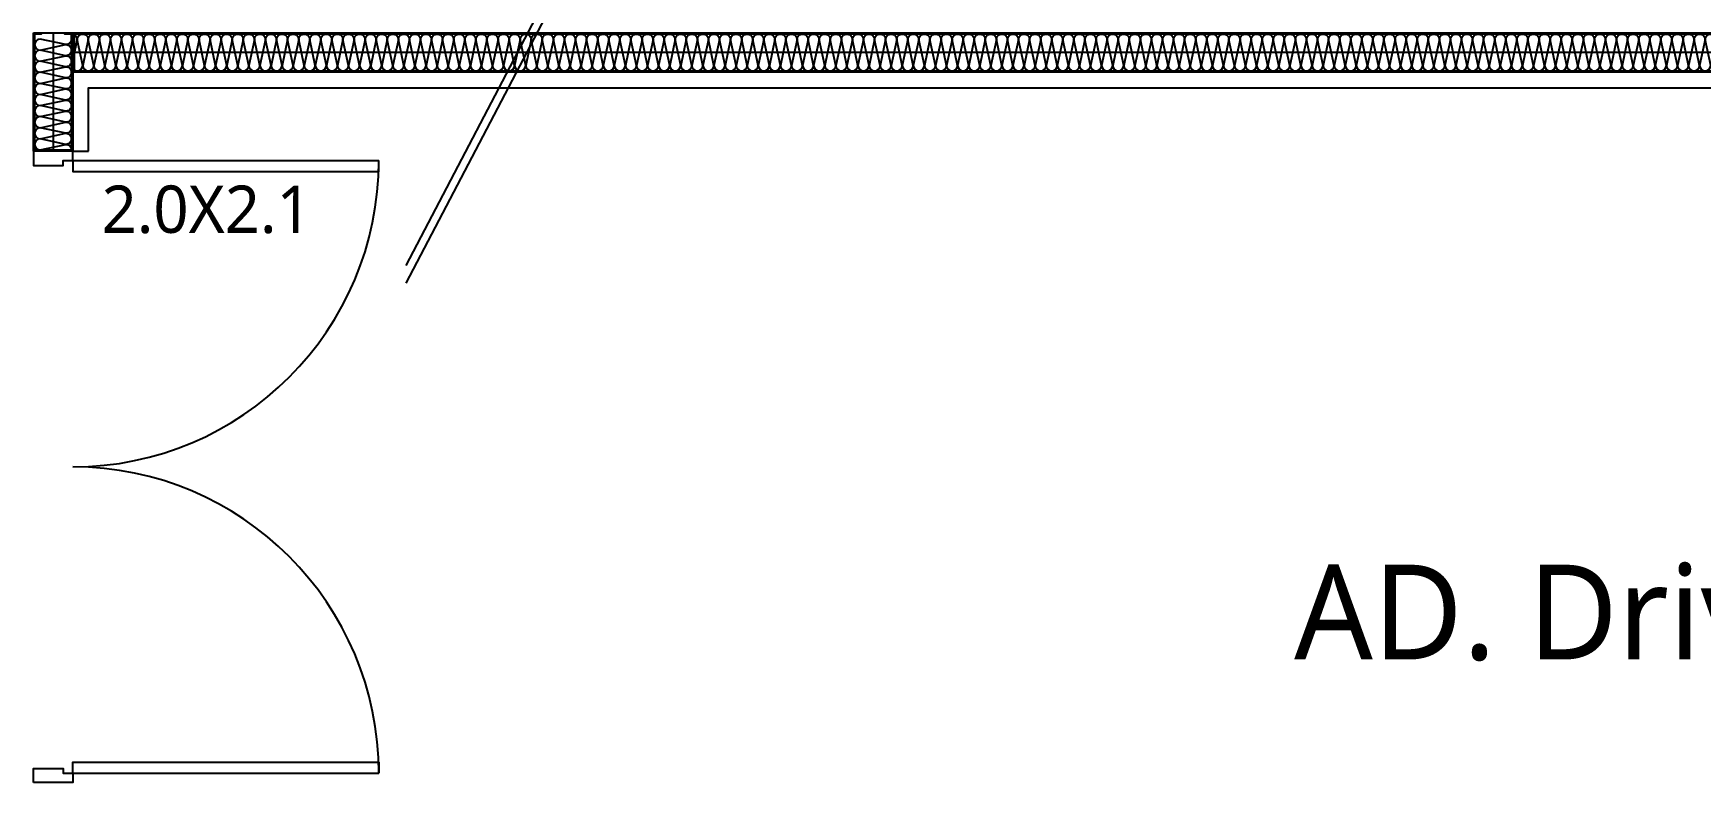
# Model space of a CAD drawing. Header units: millimetres. Extents: x 9 to 147, y 4 to 115.
# Drawn here: x 85.2 to 90.48, y 53.95 to 56.32 of the extents above; entities that cross this region are included whole.
import ezdxf
from ezdxf.enums import TextEntityAlignment as Align

# ---------------------------------------------------------------- set-up
doc = ezdxf.new("R2010")
doc.units = ezdxf.units.MM
doc.header["$LTSCALE"] = 200
doc.linetypes.add('XR-PLAN$0$CEN-GAUN', pattern=[32.2, 30, -1, 0.2, -1])
doc.layers.get('DEFPOINTS').update_dxf_attribs({"color": 137})
for name, color, linetype in [('XR-PLAN$0$01석고보드', 252, 'Continuous'), ('XR-PLAN$0$CEN', 252, 'XR-PLAN$0$CEN-GAUN'), ('XR-PLAN$0$DOOR', 252, 'Continuous'), ('XR-PLAN$0$DOOR-OPEN', 252, 'Continuous'), ('XR-PLAN$0$ELE-6', 252, 'Continuous'), ('XR-PLAN$0$HAT-INS', 252, 'Continuous'), ('XR-PLAN$0$Panel', 252, 'Continuous')]:
    doc.layers.add(name, color=color, linetype=linetype)
doc.layers.add('XR-PLAN$0$TXT-1', color=137, linetype='Continuous', plot=False)
doc.styles.add('XR-PLAN$0$스타일1', font='MALGUN_0.TTF')

# ---------------------------------------------------------------- blocks, each defined once
blk = doc.blocks.new('*U110')
at = {"layer": 'XR-PLAN$0$HAT-INS'}
for points in [[(-8127.9, 0, -0.414214), (-8142.9, 15), (-8127.9, 85, 1), (-8157.9, 85), (-8142.9, 15, -0.414214), (-8157.9, 0, 0.414214)], [(-8097.9, 0, -0.414214), (-8112.9, 15), (-8097.9, 85, 1), (-8127.9, 85), (-8112.9, 15, -0.414214), (-8127.9, 0, 0.414214)], [(-8067.9, 0, -0.414214), (-8082.9, 15), (-8067.9, 85, 1), (-8097.9, 85), (-8082.9, 15, -0.414214), (-8097.9, 0, 0.414214)], [(-8037.9, 0, -0.414214), (-8052.9, 15), (-8037.9, 85, 1), (-8067.9, 85), (-8052.9, 15, -0.414214), (-8067.9, 0, 0.414214)], [(-8007.9, 0, -0.414214), (-8022.9, 15), (-8007.9, 85, 1), (-8037.9, 85), (-8022.9, 15, -0.414214), (-8037.9, 0, 0.414214)], [(-7977.9, 0, -0.414214), (-7992.9, 15), (-7977.9, 85, 1), (-8007.9, 85), (-7992.9, 15, -0.414214), (-8007.9, 0, 0.414214)], [(-7947.9, 0, -0.414214), (-7962.9, 15), (-7947.9, 85, 1), (-7977.9, 85), (-7962.9, 15, -0.414214), (-7977.9, 0, 0.414214)], [(-7917.9, 0, -0.414214), (-7932.9, 15), (-7917.9, 85, 1), (-7947.9, 85), (-7932.9, 15, -0.414214), (-7947.9, 0, 0.414214)], [(-7887.9, 0, -0.414214), (-7902.9, 15), (-7887.9, 85, 1), (-7917.9, 85), (-7902.9, 15, -0.414214), (-7917.9, 0, 0.414214)], [(-7857.9, 0, -0.414214), (-7872.9, 15), (-7857.9, 85, 1), (-7887.9, 85), (-7872.9, 15, -0.414214), (-7887.9, 0, 0.414214)], [(-7827.9, 0, -0.414214), (-7842.9, 15), (-7827.9, 85, 1), (-7857.9, 85), (-7842.9, 15, -0.414214), (-7857.9, 0, 0.414214)], [(-7797.9, 0, -0.414214), (-7812.9, 15), (-7797.9, 85, 1), (-7827.9, 85), (-7812.9, 15, -0.414214), (-7827.9, 0, 0.414214)], [(-7767.9, 0, -0.414214), (-7782.9, 15), (-7767.9, 85, 1), (-7797.9, 85), (-7782.9, 15, -0.414214), (-7797.9, 0, 0.414214)], [(-7737.9, 0, -0.414214), (-7752.9, 15), (-7737.9, 85, 1), (-7767.9, 85), (-7752.9, 15, -0.414214), (-7767.9, 0, 0.414214)], [(-7707.9, 0, -0.414214), (-7722.9, 15), (-7707.9, 85, 1), (-7737.9, 85), (-7722.9, 15, -0.414214), (-7737.9, 0, 0.414214)], [(-7677.9, 0, -0.414214), (-7692.9, 15), (-7677.9, 85, 1), (-7707.9, 85), (-7692.9, 15, -0.414214), (-7707.9, 0, 0.414214)], [(-7647.9, 0, -0.414214), (-7662.9, 15), (-7647.9, 85, 1), (-7677.9, 85), (-7662.9, 15, -0.414214), (-7677.9, 0, 0.414214)], [(-7617.9, 0, -0.414214), (-7632.9, 15), (-7617.9, 85, 1), (-7647.9, 85), (-7632.9, 15, -0.414214), (-7647.9, 0, 0.414214)], [(-7587.9, 0, -0.414214), (-7602.9, 15), (-7587.9, 85, 1), (-7617.9, 85), (-7602.9, 15, -0.414214), (-7617.9, 0, 0.414214)], [(-7557.9, 0, -0.414214), (-7572.9, 15), (-7557.9, 85, 1), (-7587.9, 85), (-7572.9, 15, -0.414214), (-7587.9, 0, 0.414214)], [(-7527.9, 0, -0.414214), (-7542.9, 15), (-7527.9, 85, 1), (-7557.9, 85), (-7542.9, 15, -0.414214), (-7557.9, 0, 0.414214)], [(-7497.9, 0, -0.414214), (-7512.9, 15), (-7497.9, 85, 1), (-7527.9, 85), (-7512.9, 15, -0.414214), (-7527.9, 0, 0.414214)], [(-7467.9, 0, -0.414214), (-7482.9, 15), (-7467.9, 85, 1), (-7497.9, 85), (-7482.9, 15, -0.414214), (-7497.9, 0, 0.414214)], [(-7437.9, 0, -0.414214), (-7452.9, 15), (-7437.9, 85, 1), (-7467.9, 85), (-7452.9, 15, -0.414214), (-7467.9, 0, 0.414214)], [(-7407.9, 0, -0.414214), (-7422.9, 15), (-7407.9, 85, 1), (-7437.9, 85), (-7422.9, 15, -0.414214), (-7437.9, 0, 0.414214)], [(-7377.9, 0, -0.414214), (-7392.9, 15), (-7377.9, 85, 1), (-7407.9, 85), (-7392.9, 15, -0.414214), (-7407.9, 0, 0.414214)], [(-7347.9, 0, -0.414214), (-7362.9, 15), (-7347.9, 85, 1), (-7377.9, 85), (-7362.9, 15, -0.414214), (-7377.9, 0, 0.414214)], [(-7317.9, 0, -0.414214), (-7332.9, 15), (-7317.9, 85, 1), (-7347.9, 85), (-7332.9, 15, -0.414214), (-7347.9, 0, 0.414214)], [(-7287.9, 0, -0.414214), (-7302.9, 15), (-7287.9, 85, 1), (-7317.9, 85), (-7302.9, 15, -0.414214), (-7317.9, 0, 0.414214)], [(-7257.9, 0, -0.414214), (-7272.9, 15), (-7257.9, 85, 1), (-7287.9, 85), (-7272.9, 15, -0.414214), (-7287.9, 0, 0.414214)], [(-7227.9, 0, -0.414214), (-7242.9, 15), (-7227.9, 85, 1), (-7257.9, 85), (-7242.9, 15, -0.414214), (-7257.9, 0, 0.414214)], [(-7197.9, 0, -0.414214), (-7212.9, 15), (-7197.9, 85, 1), (-7227.9, 85), (-7212.9, 15, -0.414214), (-7227.9, 0, 0.414214)], [(-7167.9, 0, -0.414214), (-7182.9, 15), (-7167.9, 85, 1), (-7197.9, 85), (-7182.9, 15, -0.414214), (-7197.9, 0, 0.414214)], [(-7137.9, 0, -0.414214), (-7152.9, 15), (-7137.9, 85, 1), (-7167.9, 85), (-7152.9, 15, -0.414214), (-7167.9, 0, 0.414214)], [(-7107.9, 0, -0.414214), (-7122.9, 15), (-7107.9, 85, 1), (-7137.9, 85), (-7122.9, 15, -0.414214), (-7137.9, 0, 0.414214)], [(-7077.9, 0, -0.414214), (-7092.9, 15), (-7077.9, 85, 1), (-7107.9, 85), (-7092.9, 15, -0.414214), (-7107.9, 0, 0.414214)], [(-7047.9, 0, -0.414214), (-7062.9, 15), (-7047.9, 85, 1), (-7077.9, 85), (-7062.9, 15, -0.414214), (-7077.9, 0, 0.414214)], [(-7017.9, 0, -0.414214), (-7032.9, 15), (-7017.9, 85, 1), (-7047.9, 85), (-7032.9, 15, -0.414214), (-7047.9, 0, 0.414214)], [(-6987.9, 0, -0.414214), (-7002.9, 15), (-6987.9, 85, 1), (-7017.9, 85), (-7002.9, 15, -0.414214), (-7017.9, 0, 0.414214)], [(-6957.9, 0, -0.414214), (-6972.9, 15), (-6957.9, 85, 1), (-6987.9, 85), (-6972.9, 15, -0.414214), (-6987.9, 0, 0.414214)], [(-6927.9, 0, -0.414214), (-6942.9, 15), (-6927.9, 85, 1), (-6957.9, 85), (-6942.9, 15, -0.414214), (-6957.9, 0, 0.414214)], [(-6897.9, 0, -0.414214), (-6912.9, 15), (-6897.9, 85, 1), (-6927.9, 85), (-6912.9, 15, -0.414214), (-6927.9, 0, 0.414214)], [(-6867.9, 0, -0.414214), (-6882.9, 15), (-6867.9, 85, 1), (-6897.9, 85), (-6882.9, 15, -0.414214), (-6897.9, 0, 0.414214)], [(-6837.9, 0, -0.414214), (-6852.9, 15), (-6837.9, 85, 1), (-6867.9, 85), (-6852.9, 15, -0.414214), (-6867.9, 0, 0.414214)], [(-6807.9, 0, -0.414214), (-6822.9, 15), (-6807.9, 85, 1), (-6837.9, 85), (-6822.9, 15, -0.414214), (-6837.9, 0, 0.414214)], [(-6777.9, 0, -0.414214), (-6792.9, 15), (-6777.9, 85, 1), (-6807.9, 85), (-6792.9, 15, -0.414214), (-6807.9, 0, 0.414214)], [(-6747.9, 0, -0.414214), (-6762.9, 15), (-6747.9, 85, 1), (-6777.9, 85), (-6762.9, 15, -0.414214), (-6777.9, 0, 0.414214)], [(-6717.9, 0, -0.414214), (-6732.9, 15), (-6717.9, 85, 1), (-6747.9, 85), (-6732.9, 15, -0.414214), (-6747.9, 0, 0.414214)], [(-6687.9, 0, -0.414214), (-6702.9, 15), (-6687.9, 85, 1), (-6717.9, 85), (-6702.9, 15, -0.414214), (-6717.9, 0, 0.414214)], [(-6657.9, 0, -0.414214), (-6672.9, 15), (-6657.9, 85, 1), (-6687.9, 85), (-6672.9, 15, -0.414214), (-6687.9, 0, 0.414214)], [(-6627.9, 0, -0.414214), (-6642.9, 15), (-6627.9, 85, 1), (-6657.9, 85), (-6642.9, 15, -0.414214), (-6657.9, 0, 0.414214)], [(-6597.9, 0, -0.414214), (-6612.9, 15), (-6597.9, 85, 1), (-6627.9, 85), (-6612.9, 15, -0.414214), (-6627.9, 0, 0.414214)], [(-6567.9, 0, -0.414214), (-6582.9, 15), (-6567.9, 85, 1), (-6597.9, 85), (-6582.9, 15, -0.414214), (-6597.9, 0, 0.414214)], [(-6537.9, 0, -0.414214), (-6552.9, 15), (-6537.9, 85, 1), (-6567.9, 85), (-6552.9, 15, -0.414214), (-6567.9, 0, 0.414214)], [(-6507.9, 0, -0.414214), (-6522.9, 15), (-6507.9, 85, 1), (-6537.9, 85), (-6522.9, 15, -0.414214), (-6537.9, 0, 0.414214)], [(-6477.9, 0, -0.414214), (-6492.9, 15), (-6477.9, 85, 1), (-6507.9, 85), (-6492.9, 15, -0.414214), (-6507.9, 0, 0.414214)], [(-6447.9, 0, -0.414214), (-6462.9, 15), (-6447.9, 85, 1), (-6477.9, 85), (-6462.9, 15, -0.414214), (-6477.9, 0, 0.414214)], [(-6417.9, 0, -0.414214), (-6432.9, 15), (-6417.9, 85, 1), (-6447.9, 85), (-6432.9, 15, -0.414214), (-6447.9, 0, 0.414214)], [(-6387.9, 0, -0.414214), (-6402.9, 15), (-6387.9, 85, 1), (-6417.9, 85), (-6402.9, 15, -0.414214), (-6417.9, 0, 0.414214)], [(-6357.9, 0, -0.414214), (-6372.9, 15), (-6357.9, 85, 1), (-6387.9, 85), (-6372.9, 15, -0.414214), (-6387.9, 0, 0.414214)], [(-6327.9, 0, -0.414214), (-6342.9, 15), (-6327.9, 85, 1), (-6357.9, 85), (-6342.9, 15, -0.414214), (-6357.9, 0, 0.414214)], [(-6297.9, 0, -0.414214), (-6312.9, 15), (-6297.9, 85, 1), (-6327.9, 85), (-6312.9, 15, -0.414214), (-6327.9, 0, 0.414214)], [(-6267.9, 0, -0.414214), (-6282.9, 15), (-6267.9, 85, 1), (-6297.9, 85), (-6282.9, 15, -0.414214), (-6297.9, 0, 0.414214)], [(-6237.9, 0, -0.414214), (-6252.9, 15), (-6237.9, 85, 1), (-6267.9, 85), (-6252.9, 15, -0.414214), (-6267.9, 0, 0.414214)], [(-6207.9, 0, -0.414214), (-6222.9, 15), (-6207.9, 85, 1), (-6237.9, 85), (-6222.9, 15, -0.414214), (-6237.9, 0, 0.414214)], [(-6177.9, 0, -0.414214), (-6192.9, 15), (-6177.9, 85, 1), (-6207.9, 85), (-6192.9, 15, -0.414214), (-6207.9, 0, 0.414214)], [(-6147.9, 0, -0.414214), (-6162.9, 15), (-6147.9, 85, 1), (-6177.9, 85), (-6162.9, 15, -0.414214), (-6177.9, 0, 0.414214)], [(-6117.9, 0, -0.414214), (-6132.9, 15), (-6117.9, 85, 1), (-6147.9, 85), (-6132.9, 15, -0.414214), (-6147.9, 0, 0.414214)], [(-6087.9, 0, -0.414214), (-6102.9, 15), (-6087.9, 85, 1), (-6117.9, 85), (-6102.9, 15, -0.414214), (-6117.9, 0, 0.414214)], [(-6057.9, 0, -0.414214), (-6072.9, 15), (-6057.9, 85, 1), (-6087.9, 85), (-6072.9, 15, -0.414214), (-6087.9, 0, 0.414214)], [(-6027.9, 0, -0.414214), (-6042.9, 15), (-6027.9, 85, 1), (-6057.9, 85), (-6042.9, 15, -0.414214), (-6057.9, 0, 0.414214)], [(-5997.9, 0, -0.414214), (-6012.9, 15), (-5997.9, 85, 1), (-6027.9, 85), (-6012.9, 15, -0.414214), (-6027.9, 0, 0.414214)], [(-5967.9, 0, -0.414214), (-5982.9, 15), (-5967.9, 85, 1), (-5997.9, 85), (-5982.9, 15, -0.414214), (-5997.9, 0, 0.414214)], [(-5937.9, 0, -0.414214), (-5952.9, 15), (-5937.9, 85, 1), (-5967.9, 85), (-5952.9, 15, -0.414214), (-5967.9, 0, 0.414214)], [(-5907.9, 0, -0.414214), (-5922.9, 15), (-5907.9, 85, 1), (-5937.9, 85), (-5922.9, 15, -0.414214), (-5937.9, 0, 0.414214)], [(-5877.9, 0, -0.414214), (-5892.9, 15), (-5877.9, 85, 1), (-5907.9, 85), (-5892.9, 15, -0.414214), (-5907.9, 0, 0.414214)], [(-5847.9, 0, -0.414214), (-5862.9, 15), (-5847.9, 85, 1), (-5877.9, 85), (-5862.9, 15, -0.414214), (-5877.9, 0, 0.414214)], [(-5817.9, 0, -0.414214), (-5832.9, 15), (-5817.9, 85, 1), (-5847.9, 85), (-5832.9, 15, -0.414214), (-5847.9, 0, 0.414214)], [(-5787.9, 0, -0.414214), (-5802.9, 15), (-5787.9, 85, 1), (-5817.9, 85), (-5802.9, 15, -0.414214), (-5817.9, 0, 0.414214)], [(-5757.9, 0, -0.414214), (-5772.9, 15), (-5757.9, 85, 1), (-5787.9, 85), (-5772.9, 15, -0.414214), (-5787.9, 0, 0.414214)], [(-5727.9, 0, -0.414214), (-5742.9, 15), (-5727.9, 85, 1), (-5757.9, 85), (-5742.9, 15, -0.414214), (-5757.9, 0, 0.414214)], [(-5697.9, 0, -0.414214), (-5712.9, 15), (-5697.9, 85, 1), (-5727.9, 85), (-5712.9, 15, -0.414214), (-5727.9, 0, 0.414214)], [(-5667.9, 0, -0.414214), (-5682.9, 15), (-5667.9, 85, 1), (-5697.9, 85), (-5682.9, 15, -0.414214), (-5697.9, 0, 0.414214)], [(-5637.9, 0, -0.414214), (-5652.9, 15), (-5637.9, 85, 1), (-5667.9, 85), (-5652.9, 15, -0.414214), (-5667.9, 0, 0.414214)], [(-5607.9, 0, -0.414214), (-5622.9, 15), (-5607.9, 85, 1), (-5637.9, 85), (-5622.9, 15, -0.414214), (-5637.9, 0, 0.414214)], [(-5577.9, 0, -0.414214), (-5592.9, 15), (-5577.9, 85, 1), (-5607.9, 85), (-5592.9, 15, -0.414214), (-5607.9, 0, 0.414214)], [(-5547.9, 0, -0.414214), (-5562.9, 15), (-5547.9, 85, 1), (-5577.9, 85), (-5562.9, 15, -0.414214), (-5577.9, 0, 0.414214)], [(-5517.9, 0, -0.414214), (-5532.9, 15), (-5517.9, 85, 1), (-5547.9, 85), (-5532.9, 15, -0.414214), (-5547.9, 0, 0.414214)], [(-5487.9, 0, -0.414214), (-5502.9, 15), (-5487.9, 85, 1), (-5517.9, 85), (-5502.9, 15, -0.414214), (-5517.9, 0, 0.414214)], [(-5457.9, 0, -0.414214), (-5472.9, 15), (-5457.9, 85, 1), (-5487.9, 85), (-5472.9, 15, -0.414214), (-5487.9, 0, 0.414214)], [(-5427.9, 0, -0.414214), (-5442.9, 15), (-5427.9, 85, 1), (-5457.9, 85), (-5442.9, 15, -0.414214), (-5457.9, 0, 0.414214)], [(-5397.9, 0, -0.414214), (-5412.9, 15), (-5397.9, 85, 1), (-5427.9, 85), (-5412.9, 15, -0.414214), (-5427.9, 0, 0.414214)], [(-5367.9, 0, -0.414214), (-5382.9, 15), (-5367.9, 85, 1), (-5397.9, 85), (-5382.9, 15, -0.414214), (-5397.9, 0, 0.414214)], [(-5337.9, 0, -0.414214), (-5352.9, 15), (-5337.9, 85, 1), (-5367.9, 85), (-5352.9, 15, -0.414214), (-5367.9, 0, 0.414214)], [(-5307.9, 0, -0.414214), (-5322.9, 15), (-5307.9, 85, 1), (-5337.9, 85), (-5322.9, 15, -0.414214), (-5337.9, 0, 0.414214)], [(-5277.9, 0, -0.414214), (-5292.9, 15), (-5277.9, 85, 1), (-5307.9, 85), (-5292.9, 15, -0.414214), (-5307.9, 0, 0.414214)], [(-5247.9, 0, -0.414214), (-5262.9, 15), (-5247.9, 85, 1), (-5277.9, 85), (-5262.9, 15, -0.414214), (-5277.9, 0, 0.414214)], [(-5217.9, 0, -0.414214), (-5232.9, 15), (-5217.9, 85, 1), (-5247.9, 85), (-5232.9, 15, -0.414214), (-5247.9, 0, 0.414214)], [(-5187.9, 0, -0.414214), (-5202.9, 15), (-5187.9, 85, 1), (-5217.9, 85), (-5202.9, 15, -0.414214), (-5217.9, 0, 0.414214)], [(-5157.9, 0, -0.414214), (-5172.9, 15), (-5157.9, 85, 1), (-5187.9, 85), (-5172.9, 15, -0.414214), (-5187.9, 0, 0.414214)], [(-5127.9, 0, -0.414214), (-5142.9, 15), (-5127.9, 85, 1), (-5157.9, 85), (-5142.9, 15, -0.414214), (-5157.9, 0, 0.414214)], [(-5097.9, 0, -0.414214), (-5112.9, 15), (-5097.9, 85, 1), (-5127.9, 85), (-5112.9, 15, -0.414214), (-5127.9, 0, 0.414214)], [(-5067.9, 0, -0.414214), (-5082.9, 15), (-5067.9, 85, 1), (-5097.9, 85), (-5082.9, 15, -0.414214), (-5097.9, 0, 0.414214)], [(-5037.9, 0, -0.414214), (-5052.9, 15), (-5037.9, 85, 1), (-5067.9, 85), (-5052.9, 15, -0.414214), (-5067.9, 0, 0.414214)], [(-5007.9, 0, -0.414214), (-5022.9, 15), (-5007.9, 85, 1), (-5037.9, 85), (-5022.9, 15, -0.414214), (-5037.9, 0, 0.414214)], [(-4977.9, 0, -0.414214), (-4992.9, 15), (-4977.9, 85, 1), (-5007.9, 85), (-4992.9, 15, -0.414214), (-5007.9, 0, 0.414214)], [(-4947.9, 0, -0.414214), (-4962.9, 15), (-4947.9, 85, 1), (-4977.9, 85), (-4962.9, 15, -0.414214), (-4977.9, 0, 0.414214)], [(-4917.9, 0, -0.414214), (-4932.9, 15), (-4917.9, 85, 1), (-4947.9, 85), (-4932.9, 15, -0.414214), (-4947.9, 0, 0.414214)], [(-4887.9, 0, -0.414214), (-4902.9, 15), (-4887.9, 85, 1), (-4917.9, 85), (-4902.9, 15, -0.414214), (-4917.9, 0, 0.414214)], [(-4857.9, 0, -0.414214), (-4872.9, 15), (-4857.9, 85, 1), (-4887.9, 85), (-4872.9, 15, -0.414214), (-4887.9, 0, 0.414214)], [(-4827.9, 0, -0.414214), (-4842.9, 15), (-4827.9, 85, 1), (-4857.9, 85), (-4842.9, 15, -0.414214), (-4857.9, 0, 0.414214)], [(-4797.9, 0, -0.414214), (-4812.9, 15), (-4797.9, 85, 1), (-4827.9, 85), (-4812.9, 15, -0.414214), (-4827.9, 0, 0.414214)], [(-4767.9, 0, -0.414214), (-4782.9, 15), (-4767.9, 85, 1), (-4797.9, 85), (-4782.9, 15, -0.414214), (-4797.9, 0, 0.414214)], [(-4737.9, 0, -0.414214), (-4752.9, 15), (-4737.9, 85, 1), (-4767.9, 85), (-4752.9, 15, -0.414214), (-4767.9, 0, 0.414214)], [(-4707.9, 0, -0.414214), (-4722.9, 15), (-4707.9, 85, 1), (-4737.9, 85), (-4722.9, 15, -0.414214), (-4737.9, 0, 0.414214)], [(-4677.9, 0, -0.414214), (-4692.9, 15), (-4677.9, 85, 1), (-4707.9, 85), (-4692.9, 15, -0.414214), (-4707.9, 0, 0.414214)], [(-4647.9, 0, -0.414214), (-4662.9, 15), (-4647.9, 85, 1), (-4677.9, 85), (-4662.9, 15, -0.414214), (-4677.9, 0, 0.414214)], [(-4617.9, 0, -0.414214), (-4632.9, 15), (-4617.9, 85, 1), (-4647.9, 85), (-4632.9, 15, -0.414214), (-4647.9, 0, 0.414214)], [(-4587.9, 0, -0.414214), (-4602.9, 15), (-4587.9, 85, 1), (-4617.9, 85), (-4602.9, 15, -0.414214), (-4617.9, 0, 0.414214)], [(-4557.9, 0, -0.414214), (-4572.9, 15), (-4557.9, 85, 1), (-4587.9, 85), (-4572.9, 15, -0.414214), (-4587.9, 0, 0.414214)], [(-4527.9, 0, -0.414214), (-4542.9, 15), (-4527.9, 85, 1), (-4557.9, 85), (-4542.9, 15, -0.414214), (-4557.9, 0, 0.414214)], [(-4497.9, 0, -0.414214), (-4512.9, 15), (-4497.9, 85, 1), (-4527.9, 85), (-4512.9, 15, -0.414214), (-4527.9, 0, 0.414214)], [(-4467.9, 0, -0.414214), (-4482.9, 15), (-4467.9, 85, 1), (-4497.9, 85), (-4482.9, 15, -0.414214), (-4497.9, 0, 0.414214)], [(-4437.9, 0, -0.414214), (-4452.9, 15), (-4437.9, 85, 1), (-4467.9, 85), (-4452.9, 15, -0.414214), (-4467.9, 0, 0.414214)], [(-4407.9, 0, -0.414214), (-4422.9, 15), (-4407.9, 85, 1), (-4437.9, 85), (-4422.9, 15, -0.414214), (-4437.9, 0, 0.414214)], [(-4377.9, 0, -0.414214), (-4392.9, 15), (-4377.9, 85, 1), (-4407.9, 85), (-4392.9, 15, -0.414214), (-4407.9, 0, 0.414214)], [(-4347.9, 0, -0.414214), (-4362.9, 15), (-4347.9, 85, 1), (-4377.9, 85), (-4362.9, 15, -0.414214), (-4377.9, 0, 0.414214)], [(-4317.9, 0, -0.414214), (-4332.9, 15), (-4317.9, 85, 1), (-4347.9, 85), (-4332.9, 15, -0.414214), (-4347.9, 0, 0.414214)], [(-4287.9, 0, -0.414214), (-4302.9, 15), (-4287.9, 85, 1), (-4317.9, 85), (-4302.9, 15, -0.414214), (-4317.9, 0, 0.414214)], [(-4257.9, 0, -0.414214), (-4272.9, 15), (-4257.9, 85, 1), (-4287.9, 85), (-4272.9, 15, -0.414214), (-4287.9, 0, 0.414214)], [(-4227.9, 0, -0.414214), (-4242.9, 15), (-4227.9, 85, 1), (-4257.9, 85), (-4242.9, 15, -0.414214), (-4257.9, 0, 0.414214)], [(-4197.9, 0, -0.414214), (-4212.9, 15), (-4197.9, 85, 1), (-4227.9, 85), (-4212.9, 15, -0.414214), (-4227.9, 0, 0.414214)], [(-4167.9, 0, -0.414214), (-4182.9, 15), (-4167.9, 85, 1), (-4197.9, 85), (-4182.9, 15, -0.414214), (-4197.9, 0, 0.414214)], [(-4137.9, 0, -0.414214), (-4152.9, 15), (-4137.9, 85, 1), (-4167.9, 85), (-4152.9, 15, -0.414214), (-4167.9, 0, 0.414214)], [(-4107.9, 0, -0.414214), (-4122.9, 15), (-4107.9, 85, 1), (-4137.9, 85), (-4122.9, 15, -0.414214), (-4137.9, 0, 0.414214)], [(-4077.9, 0, -0.414214), (-4092.9, 15), (-4077.9, 85, 1), (-4107.9, 85), (-4092.9, 15, -0.414214), (-4107.9, 0, 0.414214)], [(-4047.9, 0, -0.414214), (-4062.9, 15), (-4047.9, 85, 1), (-4077.9, 85), (-4062.9, 15, -0.414214), (-4077.9, 0, 0.414214)], [(-4017.9, 0, -0.414214), (-4032.9, 15), (-4017.9, 85, 1), (-4047.9, 85), (-4032.9, 15, -0.414214), (-4047.9, 0, 0.414214)], [(-3987.9, 0, -0.414214), (-4002.9, 15), (-3987.9, 85, 1), (-4017.9, 85), (-4002.9, 15, -0.414214), (-4017.9, 0, 0.414214)], [(-3957.9, 0, -0.414214), (-3972.9, 15), (-3957.9, 85, 1), (-3987.9, 85), (-3972.9, 15, -0.414214), (-3987.9, 0, 0.414214)], [(-3927.9, 0, -0.414214), (-3942.9, 15), (-3927.9, 85, 1), (-3957.9, 85), (-3942.9, 15, -0.414214), (-3957.9, 0, 0.414214)], [(-3897.9, 0, -0.414214), (-3912.9, 15), (-3897.9, 85, 1), (-3927.9, 85), (-3912.9, 15, -0.414214), (-3927.9, 0, 0.414214)], [(-3867.9, 0, -0.414214), (-3882.9, 15), (-3867.9, 85, 1), (-3897.9, 85), (-3882.9, 15, -0.414214), (-3897.9, 0, 0.414214)], [(-3837.9, 0, -0.414214), (-3852.9, 15), (-3837.9, 85, 1), (-3867.9, 85), (-3852.9, 15, -0.414214), (-3867.9, 0, 0.414214)], [(-3807.9, 0, -0.414214), (-3822.9, 15), (-3807.9, 85, 1), (-3837.9, 85), (-3822.9, 15, -0.414214), (-3837.9, 0, 0.414214)], [(-3777.9, 0, -0.414214), (-3792.9, 15), (-3777.9, 85, 1), (-3807.9, 85), (-3792.9, 15, -0.414214), (-3807.9, 0, 0.414214)], [(-3747.9, 0, -0.414214), (-3762.9, 15), (-3747.9, 85, 1), (-3777.9, 85), (-3762.9, 15, -0.414214), (-3777.9, 0, 0.414214)], [(-3717.9, 0, -0.414214), (-3732.9, 15), (-3717.9, 85, 1), (-3747.9, 85), (-3732.9, 15, -0.414214), (-3747.9, 0, 0.414214)]]:
    blk.add_lwpolyline(points, format="xyb", dxfattribs=at)
blk = doc.blocks.new('*U127')
at = {"layer": 'XR-PLAN$0$HAT-INS'}
for points in [[(-8821.975315, 0, -0.4142135624), (-8836.975315, 15), (-8821.975315, 85, 1), (-8851.975315, 85), (-8836.975315, 15, -0.4142135624), (-8851.975315, 0, 0.4142135624)], [(-8791.975315, 0, -0.4142135624), (-8806.975315, 15), (-8791.975315, 85, 1), (-8821.975315, 85), (-8806.975315, 15, -0.4142135624), (-8821.975315, 0, 0.4142135624)], [(-8761.975315, 0, -0.4142135624), (-8776.975315, 15), (-8761.975315, 85, 1), (-8791.975315, 85), (-8776.975315, 15, -0.4142135624), (-8791.975315, 0, 0.4142135624)], [(-8731.975315, 0, -0.4142135624), (-8746.975315, 15), (-8731.975315, 85, 1), (-8761.975315, 85), (-8746.975315, 15, -0.4142135624), (-8761.975315, 0, 0.4142135624)], [(-8701.975315, 0, -0.4142135624), (-8716.975315, 15), (-8701.975315, 85, 1), (-8731.975315, 85), (-8716.975315, 15, -0.4142135624), (-8731.975315, 0, 0.4142135624)], [(-8671.975315, 0, -0.4142135624), (-8686.975315, 15), (-8671.975315, 85, 1), (-8701.975315, 85), (-8686.975315, 15, -0.4142135624), (-8701.975315, 0, 0.4142135624)], [(-8641.975315, 0, -0.4142135624), (-8656.975315, 15), (-8641.975315, 85, 1), (-8671.975315, 85), (-8656.975315, 15, -0.4142135624), (-8671.975315, 0, 0.4142135624)], [(-8611.975315, 0, -0.4142135624), (-8626.975315, 15), (-8611.975315, 85, 1), (-8641.975315, 85), (-8626.975315, 15, -0.4142135624), (-8641.975315, 0, 0.4142135624)], [(-8581.975315, 0, -0.4142135624), (-8596.975315, 15), (-8581.975315, 85, 1), (-8611.975315, 85), (-8596.975315, 15, -0.4142135624), (-8611.975315, 0, 0.4142135624)], [(-8551.975315, 0, -0.4142135624), (-8566.975315, 15), (-8551.975315, 85, 1), (-8581.975315, 85), (-8566.975315, 15, -0.4142135624), (-8581.975315, 0, 0.4142135624)]]:
    blk.add_lwpolyline(points, format="xyb", dxfattribs=at)
blk = doc.blocks.new('XR-PLAN$0$D-2.0X2.1')
at = {"layer": 'XR-PLAN$0$DOOR'}
for p, q in [((125, -30), (1095, -30)), ((125, -1970), (1095, -1970))]:
    blk.add_line(p, q, dxfattribs=at)
for points in [[(0, 0), (0, -45), (0, -45), (0, -45), (95, -45), (95, -30), (125, -30), (125, 0), (0, 0)], [(125, -30), (125, -65), (1095, -65), (1095, -30)], [(0, -2000), (0, -1955), (0, -1955), (0, -1955), (95, -1955), (95, -1970), (125, -1970), (125, -2000), (0, -2000)], [(125, -1970), (125, -1935), (1095, -1935), (1095, -1970)]]:
    blk.add_lwpolyline(points, dxfattribs=at)
at = {"layer": 'XR-PLAN$0$DOOR-OPEN'}
for centre, start, end in [((125, -30), 270, 0), ((125, -1970), 0, 90)]:
    blk.add_arc(centre, 970, start, end, dxfattribs=at)
at = {"layer": 'DEFPOINTS', "style": 'XR-PLAN$0$스타일1'}
blk.add_text('2.0X2.1', height=150, dxfattribs=at).set_placement((216.3, -258.9))

msp = doc.modelspace()

# ---------------------------------------------------------------- linework, layer by layer
at = {"layer": 'DEFPOINTS'}
for p, q in [((87.7433, 58.1896), (86.3805, 55.5878)), ((87.7433, 58.1341), (86.3805, 55.5323))]:
    msp.add_line(p, q, dxfattribs=at)
at = {"layer": 'XR-PLAN$0$01석고보드'}
msp.add_line((85.325, 55.95), (85.375, 55.95), dxfattribs=at)
msp.add_lwpolyline([(85.375, 55.95), (85.375, 56.15), (97.225, 56.15), (97.225, 55.95)], dxfattribs=at)
at = {"layer": 'XR-PLAN$0$CEN'}
for p, q in [((85.2625, 56.325), (85.2625, 55.95)), ((108, 56.2625), (85.325, 56.2625))]:
    msp.add_line(p, q, dxfattribs=at)
at = {"layer": 'XR-PLAN$0$ELE-6'}
for points in [[(85.2, 56.325), (85.325, 56.325), (85.325, 55.95), (85.2, 55.95), (85.2, 56.325)], [(108, 56.325), (108, 56.2), (85.325, 56.2), (85.325, 56.325), (108, 56.325)]]:
    msp.add_lwpolyline(points, dxfattribs=at)
at = {"layer": 'XR-PLAN$0$Panel'}
for points in [[(85.225, 56.325), (85.225, 56.321), (85.204, 56.321), (85.204, 55.954), (85.321, 55.954), (85.321, 56.321), (85.3, 56.321), (85.3, 56.325)], [(108, 56.2625), (107.996, 56.2625), (107.996, 56.321), (85.329, 56.321), (85.329, 56.204), (107.996, 56.204), (107.996, 56.2625), (108, 56.2625)]]:
    msp.add_lwpolyline(points, dxfattribs=at)

# ---------------------------------------------------------------- block references
at = {"layer": 'XR-PLAN$0$HAT-INS', "xscale": 0.00117, "yscale": 0.00117, "zscale": 0.00117}
for name, p, rotation in [('*U127', (85.321, 66.3108), 90), ('*U110', (80.9715, 56.321), 180)]:
    msp.add_blockref(name, p, dxfattribs=dict(at, rotation=rotation))
at = {"layer": 'XR-PLAN$0$HAT-INS', "xscale": 0.001, "yscale": 0.001, "zscale": 0.001}
msp.add_blockref('XR-PLAN$0$D-2.0X2.1', (85.2, 55.95), dxfattribs=at)

# ---------------------------------------------------------------- texts
at = {"layer": 'XR-PLAN$0$TXT-1', "style": 'XR-PLAN$0$스타일1'}
msp.add_text('AD. Drive 기능시험실 (방음)', height=0.3, dxfattribs=at).set_placement((91.5862, 54.49, -94), align=Align.MIDDLE_CENTER)

doc.saveas('drawing.dxf')
